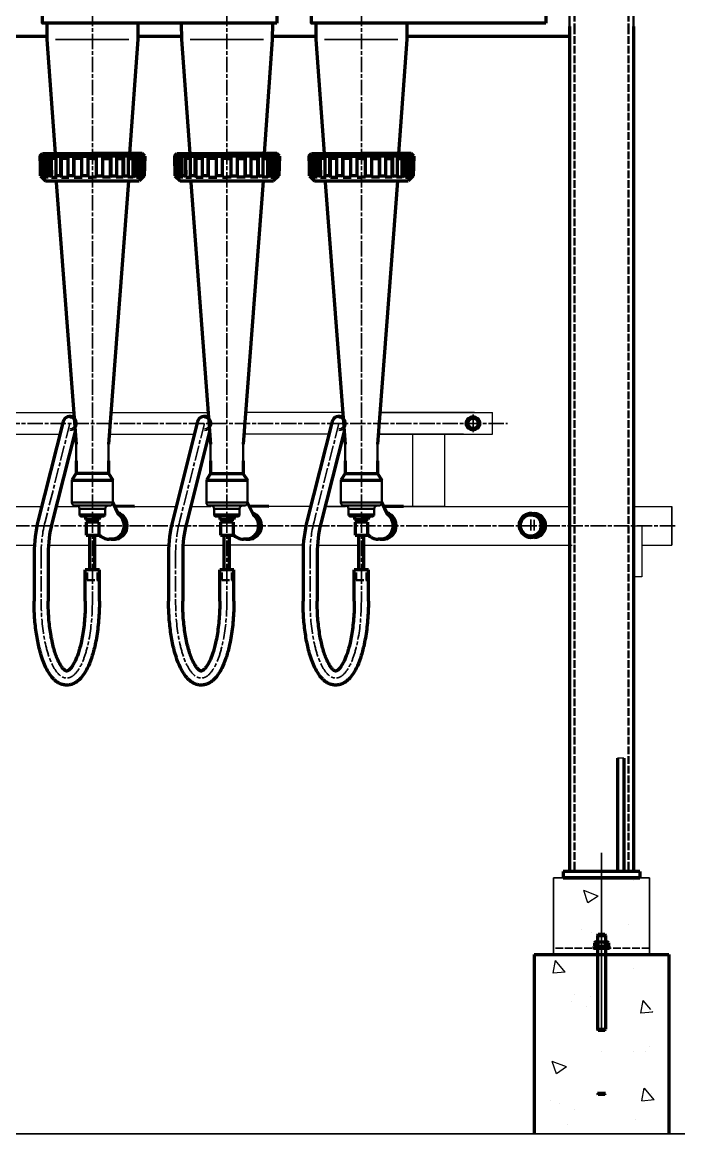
# Model space of a CAD drawing. Header units: millimetres. Extents: x -48 to 5523, y -114 to 5147.
# Drawn here: x 1822 to 2856, y 2421 to 4158 of the extents above; entities that cross this region are included whole.
import ezdxf

# ---------------------------------------------------------------- set-up
doc = ezdxf.new("R2010")
doc.units = ezdxf.units.MM
doc.linetypes.add('ACAD_ISO02W100', pattern=[15, 12, -3])
doc.linetypes.add('ACAD_ISO08W100', pattern=[36, 24, -3, 6, -3])
doc.layers.add('AHL-CON-70', color=7, linetype='Continuous')
for name, color, linetype, lineweight in [('AM_0', 7, 'Continuous', 50), ('M_EQUIP_E3', 3, 'Continuous', 35), ('M_EQUIP_E5', 2, 'ACAD_ISO02W100', 50), ('M_EQUIP_E7', 7, 'Continuous', 70), ('M_EQUIP_H_', 4, 'Continuous', 25), ('M_TANKS_E3', 3, 'ACAD_ISO08W100', 35), ('M_TANKS_E7', 7, 'Continuous', 70), ('Visible Edges', 7, 'Continuous', 50), ('Visible Tangent Edges', 7, 'Continuous', 50)]:
    doc.layers.add(name, color=color, linetype=linetype, lineweight=lineweight)

msp = doc.modelspace()

# ---------------------------------------------------------------- linework, layer by layer
at = {"layer": 'AHL-CON-70', "linetype": 'Continuous'}
for p, q in [((1750.34, 3547.75), (1902.08, 3547.75)), ((1960.34, 3547.75), (2112.08, 3547.75)), ((2322.08, 3547.75), (2170.34, 3547.75)), ((2527.84, 3547.75), (2380.34, 3547.75)), ((2380.34, 3547.75), (2556.21, 3547.75)), ((2556.21, 3514.01), (2556.21, 3547.75)), ((1747.78, 3514.01), (1878.76, 3514.01)), ((1957.78, 3514.01), (2088.76, 3514.01)), ((2300.6, 3514.01), (2167.78, 3514.01)), ((2510.6, 3514.01), (2377.78, 3514.01)), ((2377.78, 3514.01), (2556.21, 3514.01)), ((2431.21, 3514.01), (2431.21, 3401.03)), ((2481.21, 3514.01), (2481.21, 3401.03)), ((1786.95, 3401.03), (1852.04, 3401.03)), ((1874.73, 3401.03), (1907.24, 3401.03)), ((1996.95, 3401.03), (2062.04, 3401.03)), ((2084.73, 3401.03), (2116.32, 3401.03)), ((2272.04, 3401.03), (2206.95, 3401.03)), ((2327.24, 3401.03), (2294.73, 3401.03)), ((2298.34, 3401.03), (2326.32, 3401.03)), ((2482.04, 3401.03), (2416.95, 3401.03)), ((2416.95, 3401.03), (2482.04, 3401.03)), ((2482.04, 3401.03), (2676.21, 3401.03)), ((2776.21, 3401.03), (2836.21, 3401.03)), ((1725.21, 3340.73), (1840.6, 3340.73)), ((1862.64, 3340.73), (1927.21, 3340.73)), ((1935.21, 3340.73), (2050.21, 3340.73)), ((2072.21, 3340.73), (2137.21, 3340.73)), ((2260.6, 3340.73), (2145.21, 3340.73)), ((2282.21, 3340.73), (2347.21, 3340.73)), ((2355.21, 3340.73), (2470.21, 3340.73)), ((2470.21, 3340.73), (2680.21, 3340.73)), ((2789.21, 3340.73), (2836.21, 3340.73)), ((2761.21, 3007.65), (2751.21, 3007.65))]:
    msp.add_line(p, q, dxfattribs=at)
msp.add_lwpolyline([(2789.21, 3290.88), (2776.21, 3290.88), (2776.21, 3370.88), (2789.21, 3370.88)], close=True, dxfattribs=at)
at = {"layer": 'AM_0'}
for p, q in [((2676.21, 4320.88), (2676.21, 4150.88)), ((2776.21, 4320.88), (2776.21, 4150.88))]:
    msp.add_line(p, q, dxfattribs=at)
at = {"layer": 'Defpoints', "color": 0, "linetype": 'ByBlock'}
for p in [(2055.56, 3530.88), (2055.56, 3530.88), (2055.56, 3530.88), (2475.56, 3530.88)]:
    msp.add_point(p, dxfattribs=at)
at = {"layer": 'M_EQUIP_E3', "color": 3, "linetype": 'ACAD_ISO08W100', "lineweight": 35}
for p, q in [((1931.21, 4787.6), (1931.21, 3304.22)), ((2141.21, 4787.6), (2141.21, 3304.22)), ((2351.21, 4787.6), (2351.21, 3304.22)), ((2525.62, 3544.9), (2525.62, 3516.9)), ((1253.78, 3530.88), (2579.2, 3530.88)), ((2841.26, 3370.88), (1330.14, 3370.88))]:
    msp.add_line(p, q, dxfattribs=at)
at = {"layer": 'M_EQUIP_E3', "color": 3, "linetype": 'Continuous', "lineweight": 35}
for p, q in [((1873.82, 4130.88), (1988.35, 4130.88)), ((2083.82, 4130.88), (2198.35, 4130.88)), ((2293.82, 4130.88), (2408.35, 4130.88))]:
    msp.add_line(p, q, dxfattribs=at)
at = {"layer": 'M_EQUIP_E3', "linetype": 'ACAD_ISO08W100', "lineweight": 35}
for p, q in [((2525.62, 3543.47), (2525.62, 3518.32)), ((2525.62, 3543.47), (2525.62, 3518.32)), ((2615.98, 3363.32), (2615.98, 3380.84)), ((2620.89, 3363.32), (2620.89, 3380.4)), ((2726.21, 2735.08), (2726.21, 2582.58))]:
    msp.add_line(p, q, dxfattribs=at)
at = {"layer": 'M_EQUIP_E3', "lineweight": 35}
msp.add_line((2726.21, 2859.58), (2726.21, 2582.58), dxfattribs=at)
at = {"layer": 'M_EQUIP_E3', "linetype": 'Continuous', "lineweight": 35}
for p, q in [((2721.09, 2732.58), (2721.09, 2720.58)), ((2731.34, 2732.58), (2731.34, 2720.58)), ((2721.09, 2710.88), (2721.09, 2582.58)), ((2731.34, 2710.88), (2731.34, 2582.58))]:
    msp.add_line(p, q, dxfattribs=at)
at = {"layer": 'M_EQUIP_E3', "linetype": 'ACAD_ISO08W100', "lineweight": 35}
for points in [[(1896.21, 3530.88), (1857.31, 3377.01, 0.061982), (1851.21, 3327.99), (1851.21, 3252.88)], [(2106.21, 3530.88), (2067.31, 3377.01, 0.061982), (2061.21, 3327.99), (2061.21, 3252.88)], [(2316.21, 3530.88), (2277.31, 3377.01, 0.061982), (2271.21, 3327.99), (2271.21, 3252.88)]]:
    msp.add_lwpolyline(points, format="xyb", dxfattribs=at)
at = {"layer": 'M_EQUIP_E3', "color": 3, "linetype": 'Continuous', "lineweight": 35}
for centre, radius, end in [((1896.21, 3530.88), 8.6, 90), ((1896.21, 3530.88), 11.1, 40.81511), ((2106.21, 3530.88), 8.6, 90), ((2106.21, 3530.88), 11.1, 40.81511), ((2316.21, 3530.88), 8.6, 90), ((2316.21, 3530.88), 11.1, 40.81511)]:
    msp.add_arc(centre, radius, 270, end, dxfattribs=at)
at = {"layer": 'M_EQUIP_E3', "color": 3, "linetype": 'ACAD_ISO08W100', "lineweight": 35}
msp.add_arc((2525.62, 3530.9), 9.31, 0, 270, dxfattribs=at)
at = {"layer": 'M_EQUIP_E3', "linetype": 'ACAD_ISO08W100', "lineweight": 35, "extrusion": (0, 0, -1)}
for centre in [(1891.21, 3252.88), (2101.21, 3252.88), (2311.21, 3252.88)]:
    msp.add_ellipse(centre, major_axis=(0, 120), ratio=0.3333333, start_param=1.5707963, end_param=4.712389, dxfattribs=at)
at = {"layer": 'M_EQUIP_E5', "color": 2, "linetype": 'ACAD_ISO02W100', "lineweight": 50}
for p, q in [((2684.21, 4680.88), (2684.21, 4150.88)), ((2768.21, 4680.88), (2768.21, 4150.88)), ((2684.21, 4150.88), (2684.21, 2830.88)), ((2768.21, 4150.88), (2768.21, 2830.88)), ((1923.21, 3285.88), (1923.21, 3301.88)), ((1939.21, 3285.88), (1939.21, 3301.88)), ((2133.21, 3285.88), (2133.21, 3301.88)), ((2149.21, 3285.88), (2149.21, 3301.88)), ((2343.21, 3285.88), (2343.21, 3301.88)), ((2359.21, 3285.88), (2359.21, 3301.88)), ((1923.21, 3285.88), (1939.21, 3285.88)), ((2133.21, 3285.88), (2149.21, 3285.88)), ((2343.21, 3285.88), (2359.21, 3285.88))]:
    msp.add_line(p, q, dxfattribs=at)
at = {"layer": 'M_EQUIP_E5', "lineweight": 35}
msp.add_line((2801.21, 2710.88), (2651.21, 2710.88), dxfattribs=at)
at = {"layer": 'M_EQUIP_E7', "color": 7, "linetype": 'Continuous', "lineweight": 70}
for p, q in [((1860, 4156.38), (1860.21, 4130.88)), ((2002.43, 4156.38), (2002.21, 4130.88)), ((2070, 4156.38), (2070.21, 4130.88)), ((2212.43, 4156.38), (2212.21, 4130.88)), ((2280, 4156.38), (2280.21, 4130.88)), ((2422.43, 4156.38), (2422.21, 4130.88)), ((2676.21, 4150.88), (2676.21, 2830.88)), ((2776.21, 4150.88), (2776.21, 2830.88)), ((1792.25, 4135.88), (1860.17, 4135.88)), ((2002.25, 4135.88), (2070.17, 4135.88)), ((2212.25, 4135.88), (2280.17, 4135.88)), ((2212.25, 4135.88), (2280.17, 4135.88)), ((2422.25, 4135.88), (2490.17, 4135.88)), ((2490.17, 4135.88), (2676.21, 4135.88)), ((1860.21, 4130.88), (1873.14, 3952.59)), ((2002.21, 4130.88), (1989.29, 3952.59)), ((2070.21, 4130.88), (2083.14, 3952.59)), ((2212.21, 4130.88), (2199.29, 3952.59)), ((2280.21, 4130.88), (2293.14, 3952.59)), ((2422.21, 4130.88), (2409.29, 3952.59)), ((1858.71, 3948.59), (1869.89, 3948.59)), ((2003.71, 3948.59), (1992.53, 3948.59)), ((2068.71, 3948.59), (2079.89, 3948.59)), ((2213.71, 3948.59), (2202.53, 3948.59)), ((2278.71, 3948.59), (2289.89, 3948.59)), ((2423.71, 3948.59), (2412.53, 3948.59)), ((1867.33, 3926.59), (1867.33, 3919.59)), ((1995.09, 3926.59), (1995.09, 3919.59)), ((2077.33, 3926.59), (2077.33, 3919.59)), ((2205.09, 3926.59), (2205.09, 3919.59)), ((2287.33, 3926.59), (2287.33, 3919.59)), ((2415.09, 3926.59), (2415.09, 3919.59)), ((1931.21, 3909.59), (2004.21, 3909.59)), ((2141.21, 3909.59), (2214.21, 3909.59)), ((2351.21, 3909.59), (2424.21, 3909.59)), ((2751.21, 3007.65), (2751.21, 2830.88)), ((2761.21, 3007.65), (2761.21, 2830.88)), ((2666.21, 2830.88), (2666.21, 2820.88)), ((2786.21, 2830.88), (2666.21, 2830.88)), ((2786.21, 2820.88), (2666.21, 2820.88)), ((2666.21, 2820.88), (2786.21, 2820.88)), ((2786.21, 2830.88), (2786.21, 2820.88)), ((2786.21, 2830.88), (2786.21, 2820.88)), ((2621.21, 2700.88), (2831.21, 2700.88)), ((2621.21, 2700.88), (2621.21, 2420.88)), ((2831.21, 2700.88), (2831.21, 2420.88))]:
    msp.add_line(p, q, dxfattribs=at)
at = {"layer": 'M_EQUIP_E7', "linetype": 'Continuous'}
for p, q in [((1849.21, 3948.59), (1853.21, 3952.59)), ((1849.21, 3948.59), (1931.21, 3948.59)), ((1849.21, 3948.59), (1850.21, 3917.59)), ((1850.36, 3917.44), (1850.36, 3945.59)), ((1852.25, 3945.59), (1850.36, 3945.59)), ((1850.36, 3945.59), (1852.25, 3944.58)), ((1852.25, 3917.59), (1852.25, 3945.59)), ((1853.21, 3952.59), (1931.21, 3952.59)), ((1855.02, 3917.59), (1855.02, 3945.59)), ((1860.54, 3945.59), (1855.02, 3945.59)), ((1855.02, 3945.59), (1856.84, 3944.53)), ((1856.84, 3915.59), (1856.84, 3944.53)), ((1860.54, 3944.53), (1856.84, 3944.53)), ((1860.54, 3917.59), (1860.54, 3945.59)), ((1865.85, 3917.59), (1865.85, 3945.59)), ((1874.56, 3945.59), (1865.85, 3945.59)), ((1865.85, 3945.59), (1867.36, 3944.53)), ((1867.36, 3915.59), (1867.36, 3944.53)), ((1874.56, 3944.53), (1867.36, 3944.53)), ((1874.56, 3917.59), (1874.56, 3945.59)), ((1893.16, 3945.59), (1881.97, 3945.59)), ((1881.97, 3917.59), (1881.97, 3945.59)), ((1881.97, 3945.59), (1883.06, 3944.53)), ((1893.16, 3944.53), (1883.06, 3944.53)), ((1883.06, 3915.59), (1883.06, 3944.53)), ((1893.16, 3917.59), (1893.16, 3945.59)), ((1914.85, 3945.59), (1902.09, 3945.59)), ((1902.09, 3917.59), (1902.09, 3945.59)), ((1902.09, 3945.59), (1902.65, 3944.53)), ((1914.85, 3944.53), (1902.65, 3944.53)), ((1902.65, 3915.59), (1902.65, 3944.53)), ((1914.85, 3917.59), (1914.85, 3945.59)), ((1924.56, 3915.59), (1924.56, 3945.59)), ((1931.21, 3945.59), (1924.56, 3945.59)), ((1931.21, 3944.53), (1924.56, 3944.53)), ((2009.21, 3952.59), (1931.21, 3952.59)), ((2013.21, 3948.59), (1931.21, 3948.59)), ((1931.21, 3945.59), (1937.86, 3945.59)), ((1931.21, 3944.53), (1937.86, 3944.53)), ((1937.86, 3915.59), (1937.86, 3945.59)), ((1947.57, 3917.59), (1947.57, 3945.59)), ((1947.57, 3945.59), (1960.33, 3945.59)), ((1947.57, 3944.53), (1959.77, 3944.53)), ((1960.33, 3945.59), (1959.77, 3944.53)), ((1959.77, 3915.59), (1959.77, 3944.53)), ((1960.33, 3917.59), (1960.33, 3945.59)), ((1969.26, 3917.59), (1969.26, 3945.59)), ((1969.26, 3945.59), (1980.45, 3945.59)), ((1969.26, 3944.53), (1979.36, 3944.53)), ((1980.45, 3945.59), (1979.36, 3944.53)), ((1979.36, 3915.59), (1979.36, 3944.53)), ((1980.45, 3917.59), (1980.45, 3945.59)), ((1987.87, 3917.59), (1987.87, 3945.59)), ((1987.87, 3945.59), (1996.57, 3945.59)), ((1987.87, 3944.53), (1995.06, 3944.53)), ((1996.57, 3945.59), (1995.06, 3944.53)), ((1995.06, 3915.59), (1995.06, 3944.53)), ((1996.57, 3917.59), (1996.57, 3945.59)), ((2001.88, 3945.59), (2007.4, 3945.59)), ((2001.88, 3917.59), (2001.88, 3945.59)), ((2001.88, 3944.53), (2005.58, 3944.53)), ((2007.4, 3945.59), (2005.58, 3944.53)), ((2005.58, 3915.59), (2005.58, 3944.53)), ((2007.4, 3917.59), (2007.4, 3945.59)), ((2013.21, 3948.59), (2009.21, 3952.59)), ((2010.17, 3917.59), (2010.17, 3945.59)), ((2010.17, 3945.59), (2012.06, 3945.59)), ((2012.06, 3945.59), (2010.17, 3944.58)), ((2012.06, 3917.44), (2012.06, 3945.59)), ((2013.21, 3948.59), (2012.21, 3917.59)), ((2059.21, 3948.59), (2063.21, 3952.59)), ((2059.21, 3948.59), (2141.21, 3948.59)), ((2059.21, 3948.59), (2060.21, 3917.59)), ((2060.36, 3917.44), (2060.36, 3945.59)), ((2062.25, 3945.59), (2060.36, 3945.59)), ((2060.36, 3945.59), (2062.25, 3944.58)), ((2062.25, 3917.59), (2062.25, 3945.59)), ((2063.21, 3952.59), (2141.21, 3952.59)), ((2065.02, 3917.59), (2065.02, 3945.59)), ((2070.54, 3945.59), (2065.02, 3945.59)), ((2065.02, 3945.59), (2066.84, 3944.53)), ((2066.84, 3915.59), (2066.84, 3944.53)), ((2070.54, 3944.53), (2066.84, 3944.53)), ((2070.54, 3917.59), (2070.54, 3945.59)), ((2075.85, 3917.59), (2075.85, 3945.59)), ((2084.56, 3945.59), (2075.85, 3945.59)), ((2075.85, 3945.59), (2077.36, 3944.53)), ((2077.36, 3915.59), (2077.36, 3944.53)), ((2084.56, 3944.53), (2077.36, 3944.53)), ((2084.56, 3917.59), (2084.56, 3945.59)), ((2103.16, 3945.59), (2091.97, 3945.59)), ((2091.97, 3917.59), (2091.97, 3945.59)), ((2091.97, 3945.59), (2093.06, 3944.53)), ((2103.16, 3944.53), (2093.06, 3944.53)), ((2093.06, 3915.59), (2093.06, 3944.53)), ((2103.16, 3917.59), (2103.16, 3945.59)), ((2112.09, 3917.59), (2112.09, 3945.59)), ((2124.85, 3945.59), (2112.09, 3945.59)), ((2112.09, 3945.59), (2112.65, 3944.53)), ((2112.65, 3915.59), (2112.65, 3944.53)), ((2124.85, 3944.53), (2112.65, 3944.53)), ((2124.85, 3917.59), (2124.85, 3945.59)), ((2134.56, 3915.59), (2134.56, 3945.59)), ((2141.21, 3945.59), (2134.56, 3945.59)), ((2141.21, 3944.53), (2134.56, 3944.53)), ((2219.21, 3952.59), (2141.21, 3952.59)), ((2223.21, 3948.59), (2141.21, 3948.59)), ((2141.21, 3945.59), (2147.86, 3945.59)), ((2141.21, 3944.53), (2147.86, 3944.53)), ((2147.86, 3915.59), (2147.86, 3945.59)), ((2157.57, 3917.59), (2157.57, 3945.59)), ((2157.57, 3945.59), (2170.33, 3945.59)), ((2157.57, 3944.53), (2169.77, 3944.53)), ((2170.33, 3945.59), (2169.77, 3944.53)), ((2169.77, 3915.59), (2169.77, 3944.53)), ((2170.33, 3917.59), (2170.33, 3945.59)), ((2179.26, 3917.59), (2179.26, 3945.59)), ((2179.26, 3945.59), (2190.45, 3945.59)), ((2179.26, 3944.53), (2189.36, 3944.53)), ((2190.45, 3945.59), (2189.36, 3944.53)), ((2189.36, 3915.59), (2189.36, 3944.53)), ((2190.45, 3917.59), (2190.45, 3945.59)), ((2197.87, 3917.59), (2197.87, 3945.59)), ((2197.87, 3945.59), (2206.57, 3945.59)), ((2197.87, 3944.53), (2205.06, 3944.53)), ((2206.57, 3945.59), (2205.06, 3944.53)), ((2205.06, 3915.59), (2205.06, 3944.53)), ((2206.57, 3917.59), (2206.57, 3945.59)), ((2211.88, 3945.59), (2217.4, 3945.59)), ((2211.88, 3917.59), (2211.88, 3945.59)), ((2211.88, 3944.53), (2215.58, 3944.53)), ((2217.4, 3945.59), (2215.58, 3944.53)), ((2215.58, 3915.59), (2215.58, 3944.53)), ((2217.4, 3917.59), (2217.4, 3945.59)), ((2223.21, 3948.59), (2219.21, 3952.59)), ((2220.17, 3917.59), (2220.17, 3945.59)), ((2220.17, 3945.59), (2222.06, 3945.59)), ((2222.06, 3945.59), (2220.17, 3944.58)), ((2222.06, 3917.44), (2222.06, 3945.59)), ((2223.21, 3948.59), (2222.21, 3917.59)), ((2269.21, 3948.59), (2273.21, 3952.59)), ((2269.21, 3948.59), (2351.21, 3948.59)), ((2269.21, 3948.59), (2270.21, 3917.59)), ((2270.36, 3917.44), (2270.36, 3945.59)), ((2272.25, 3945.59), (2270.36, 3945.59)), ((2270.36, 3945.59), (2272.25, 3944.58)), ((2272.25, 3917.59), (2272.25, 3945.59)), ((2273.21, 3952.59), (2351.21, 3952.59)), ((2275.02, 3917.59), (2275.02, 3945.59)), ((2280.54, 3945.59), (2275.02, 3945.59)), ((2275.02, 3945.59), (2276.84, 3944.53)), ((2276.84, 3915.59), (2276.84, 3944.53)), ((2280.54, 3944.53), (2276.84, 3944.53)), ((2280.54, 3917.59), (2280.54, 3945.59)), ((2285.85, 3917.59), (2285.85, 3945.59)), ((2294.56, 3945.59), (2285.85, 3945.59)), ((2285.85, 3945.59), (2287.36, 3944.53)), ((2287.36, 3915.59), (2287.36, 3944.53)), ((2294.56, 3944.53), (2287.36, 3944.53)), ((2294.56, 3917.59), (2294.56, 3945.59)), ((2313.16, 3945.59), (2301.97, 3945.59)), ((2301.97, 3917.59), (2301.97, 3945.59)), ((2301.97, 3945.59), (2303.06, 3944.53)), ((2313.16, 3944.53), (2303.06, 3944.53)), ((2303.06, 3915.59), (2303.06, 3944.53)), ((2313.16, 3917.59), (2313.16, 3945.59)), ((2334.85, 3945.59), (2322.09, 3945.59)), ((2322.09, 3917.59), (2322.09, 3945.59)), ((2322.09, 3945.59), (2322.65, 3944.53)), ((2334.85, 3944.53), (2322.65, 3944.53)), ((2322.65, 3915.59), (2322.65, 3944.53)), ((2334.85, 3917.59), (2334.85, 3945.59)), ((2344.56, 3915.59), (2344.56, 3945.59)), ((2351.21, 3945.59), (2344.56, 3945.59)), ((2351.21, 3944.53), (2344.56, 3944.53)), ((2429.21, 3952.59), (2351.21, 3952.59)), ((2433.21, 3948.59), (2351.21, 3948.59)), ((2351.21, 3945.59), (2357.86, 3945.59)), ((2351.21, 3944.53), (2357.86, 3944.53)), ((2357.86, 3915.59), (2357.86, 3945.59)), ((2367.57, 3917.59), (2367.57, 3945.59)), ((2367.57, 3945.59), (2380.33, 3945.59)), ((2367.57, 3944.53), (2379.77, 3944.53)), ((2380.33, 3945.59), (2379.77, 3944.53)), ((2379.77, 3915.59), (2379.77, 3944.53)), ((2380.33, 3917.59), (2380.33, 3945.59)), ((2389.26, 3917.59), (2389.26, 3945.59)), ((2389.26, 3945.59), (2400.45, 3945.59)), ((2389.26, 3944.53), (2399.36, 3944.53)), ((2400.45, 3945.59), (2399.36, 3944.53)), ((2399.36, 3915.59), (2399.36, 3944.53)), ((2400.45, 3917.59), (2400.45, 3945.59)), ((2407.87, 3917.59), (2407.87, 3945.59)), ((2407.87, 3945.59), (2416.57, 3945.59)), ((2407.87, 3944.53), (2415.06, 3944.53)), ((2416.57, 3945.59), (2415.06, 3944.53)), ((2415.06, 3915.59), (2415.06, 3944.53)), ((2416.57, 3917.59), (2416.57, 3945.59)), ((2421.88, 3945.59), (2427.4, 3945.59)), ((2421.88, 3917.59), (2421.88, 3945.59)), ((2421.88, 3944.53), (2425.58, 3944.53)), ((2427.4, 3945.59), (2425.58, 3944.53)), ((2425.58, 3915.59), (2425.58, 3944.53)), ((2427.4, 3917.59), (2427.4, 3945.59)), ((2433.21, 3948.59), (2429.21, 3952.59)), ((2430.17, 3917.59), (2430.17, 3945.59)), ((2430.17, 3945.59), (2432.06, 3945.59)), ((2432.06, 3945.59), (2430.17, 3944.58)), ((2432.06, 3917.44), (2432.06, 3945.59)), ((2433.21, 3948.59), (2432.21, 3917.59)), ((1850.21, 3917.59), (1858.21, 3909.59)), ((1854.24, 3915.59), (1852.21, 3915.59)), ((1852.25, 3917.59), (1854.24, 3915.59)), ((1855.02, 3917.59), (1852.25, 3917.59)), ((1856.84, 3915.59), (1855.02, 3917.59)), ((1862.37, 3915.59), (1856.84, 3915.59)), ((1858.21, 3909.59), (1931.21, 3909.59)), ((1860.54, 3917.59), (1862.37, 3915.59)), ((1865.85, 3917.59), (1860.54, 3917.59)), ((1867.36, 3915.59), (1865.85, 3917.59)), ((1867.36, 3915.59), (1876.07, 3915.59)), ((1874.56, 3917.59), (1876.07, 3915.59)), ((1881.97, 3917.59), (1874.56, 3917.59)), ((1881.97, 3917.59), (1883.06, 3915.59)), ((1883.06, 3915.59), (1894.25, 3915.59)), ((1902.09, 3917.59), (1893.16, 3917.59)), ((1893.16, 3917.59), (1894.25, 3915.59)), ((1902.65, 3915.59), (1902.09, 3917.59)), ((1902.65, 3915.59), (1915.41, 3915.59)), ((1914.85, 3917.59), (1915.41, 3915.59)), ((1924.56, 3917.59), (1914.85, 3917.59)), ((1924.56, 3915.59), (1931.21, 3915.59)), ((1937.86, 3915.59), (1931.21, 3915.59)), ((1937.86, 3917.59), (1947.57, 3917.59)), ((1947.57, 3917.59), (1947.01, 3915.59)), ((1959.77, 3915.59), (1947.01, 3915.59)), ((1959.77, 3915.59), (1960.33, 3917.59)), ((1960.33, 3917.59), (1969.26, 3917.59)), ((1969.26, 3917.59), (1968.18, 3915.59)), ((1979.36, 3915.59), (1968.18, 3915.59)), ((1980.45, 3917.59), (1979.36, 3915.59)), ((1980.45, 3917.59), (1987.87, 3917.59)), ((1987.87, 3917.59), (1986.35, 3915.59)), ((1995.06, 3915.59), (1986.35, 3915.59)), ((1995.06, 3915.59), (1996.57, 3917.59)), ((1996.57, 3917.59), (2001.88, 3917.59)), ((2001.88, 3917.59), (2000.05, 3915.59)), ((2000.05, 3915.59), (2005.58, 3915.59)), ((2012.21, 3917.59), (2004.21, 3909.59)), ((2005.58, 3915.59), (2007.4, 3917.59)), ((2007.4, 3917.59), (2010.17, 3917.59)), ((2010.17, 3917.59), (2008.18, 3915.59)), ((2008.18, 3915.59), (2010.21, 3915.59)), ((2060.21, 3917.59), (2068.21, 3909.59)), ((2064.24, 3915.59), (2062.21, 3915.59)), ((2062.25, 3917.59), (2064.24, 3915.59)), ((2065.02, 3917.59), (2062.25, 3917.59)), ((2066.84, 3915.59), (2065.02, 3917.59)), ((2072.37, 3915.59), (2066.84, 3915.59)), ((2068.21, 3909.59), (2141.21, 3909.59)), ((2070.54, 3917.59), (2072.37, 3915.59)), ((2075.85, 3917.59), (2070.54, 3917.59)), ((2077.36, 3915.59), (2075.85, 3917.59)), ((2077.36, 3915.59), (2086.07, 3915.59)), ((2091.97, 3917.59), (2084.56, 3917.59)), ((2084.56, 3917.59), (2086.07, 3915.59)), ((2091.97, 3917.59), (2093.06, 3915.59)), ((2093.06, 3915.59), (2104.25, 3915.59)), ((2112.09, 3917.59), (2103.16, 3917.59)), ((2103.16, 3917.59), (2104.25, 3915.59)), ((2112.65, 3915.59), (2112.09, 3917.59)), ((2112.65, 3915.59), (2125.41, 3915.59)), ((2124.85, 3917.59), (2125.41, 3915.59)), ((2134.56, 3917.59), (2124.85, 3917.59)), ((2134.56, 3915.59), (2141.21, 3915.59)), ((2147.86, 3915.59), (2141.21, 3915.59)), ((2147.86, 3917.59), (2157.57, 3917.59)), ((2157.57, 3917.59), (2157.01, 3915.59)), ((2169.77, 3915.59), (2157.01, 3915.59)), ((2169.77, 3915.59), (2170.33, 3917.59)), ((2170.33, 3917.59), (2179.26, 3917.59)), ((2179.26, 3917.59), (2178.18, 3915.59)), ((2189.36, 3915.59), (2178.18, 3915.59)), ((2190.45, 3917.59), (2189.36, 3915.59)), ((2190.45, 3917.59), (2197.87, 3917.59)), ((2197.87, 3917.59), (2196.35, 3915.59)), ((2205.06, 3915.59), (2196.35, 3915.59)), ((2205.06, 3915.59), (2206.57, 3917.59)), ((2206.57, 3917.59), (2211.88, 3917.59)), ((2211.88, 3917.59), (2210.05, 3915.59)), ((2210.05, 3915.59), (2215.58, 3915.59)), ((2222.21, 3917.59), (2214.21, 3909.59)), ((2215.58, 3915.59), (2217.4, 3917.59)), ((2217.4, 3917.59), (2220.17, 3917.59)), ((2220.17, 3917.59), (2218.18, 3915.59)), ((2218.18, 3915.59), (2220.21, 3915.59)), ((2270.21, 3917.59), (2278.21, 3909.59)), ((2274.24, 3915.59), (2272.21, 3915.59)), ((2272.25, 3917.59), (2274.24, 3915.59)), ((2275.02, 3917.59), (2272.25, 3917.59)), ((2276.84, 3915.59), (2275.02, 3917.59)), ((2282.37, 3915.59), (2276.84, 3915.59)), ((2278.21, 3909.59), (2351.21, 3909.59)), ((2280.54, 3917.59), (2282.37, 3915.59)), ((2285.85, 3917.59), (2280.54, 3917.59)), ((2287.36, 3915.59), (2285.85, 3917.59)), ((2287.36, 3915.59), (2296.07, 3915.59)), ((2294.56, 3917.59), (2296.07, 3915.59)), ((2301.97, 3917.59), (2294.56, 3917.59)), ((2301.97, 3917.59), (2303.06, 3915.59)), ((2303.06, 3915.59), (2314.25, 3915.59)), ((2322.09, 3917.59), (2313.16, 3917.59)), ((2313.16, 3917.59), (2314.25, 3915.59)), ((2322.65, 3915.59), (2322.09, 3917.59)), ((2322.65, 3915.59), (2335.41, 3915.59)), ((2334.85, 3917.59), (2335.41, 3915.59)), ((2344.56, 3917.59), (2334.85, 3917.59)), ((2344.56, 3915.59), (2351.21, 3915.59)), ((2357.86, 3915.59), (2351.21, 3915.59)), ((2357.86, 3917.59), (2367.57, 3917.59)), ((2367.57, 3917.59), (2367.01, 3915.59)), ((2379.77, 3915.59), (2367.01, 3915.59)), ((2379.77, 3915.59), (2380.33, 3917.59)), ((2380.33, 3917.59), (2389.26, 3917.59)), ((2389.26, 3917.59), (2388.18, 3915.59)), ((2399.36, 3915.59), (2388.18, 3915.59)), ((2400.45, 3917.59), (2399.36, 3915.59)), ((2400.45, 3917.59), (2407.87, 3917.59)), ((2407.87, 3917.59), (2406.35, 3915.59)), ((2415.06, 3915.59), (2406.35, 3915.59)), ((2415.06, 3915.59), (2416.57, 3917.59)), ((2416.57, 3917.59), (2421.88, 3917.59)), ((2421.88, 3917.59), (2420.05, 3915.59)), ((2420.05, 3915.59), (2425.58, 3915.59)), ((2432.21, 3917.59), (2424.21, 3909.59)), ((2425.58, 3915.59), (2427.4, 3917.59)), ((2427.4, 3917.59), (2430.17, 3917.59)), ((2430.17, 3917.59), (2428.18, 3915.59)), ((2428.18, 3915.59), (2430.21, 3915.59))]:
    msp.add_line(p, q, dxfattribs=at)
at = {"layer": 'M_EQUIP_E7'}
for p, q in [((1905.81, 3472.32), (1905.8, 3453.15)), ((1956.61, 3472.32), (1956.6, 3453.11)), ((2115.81, 3472.32), (2115.73, 3452.45)), ((2166.61, 3472.32), (2166.53, 3452.24)), ((2325.81, 3472.32), (2325.81, 3452.45)), ((2376.61, 3472.32), (2376.61, 3452.45)), ((1905.8, 3453.15), (1899.21, 3442.32)), ((1899.21, 3442.32), (1963.21, 3442.32)), ((1905.8, 3453.15), (1956.6, 3453.11)), ((1956.6, 3453.11), (1963.21, 3441.88)), ((2115.73, 3452.45), (2109.21, 3442.32)), ((2109.21, 3442.32), (2173.21, 3442.32)), ((2115.73, 3452.45), (2166.53, 3452.45)), ((2166.53, 3452.24), (2173.21, 3442.32)), ((2325.81, 3452.45), (2319.21, 3442.32)), ((2319.21, 3442.32), (2383.21, 3442.32)), ((2325.81, 3452.45), (2376.61, 3452.45)), ((2376.61, 3452.45), (2383.21, 3442.32)), ((1996.95, 3401.03), (1966.13, 3401.66)), ((2206.95, 3401.03), (2176.29, 3401.31)), ((2416.95, 3401.03), (2386.47, 3400.91))]:
    msp.add_line(p, q, dxfattribs=at)
at = {"layer": 'M_EQUIP_E7', "linetype": 'Continuous', "lineweight": 70}
for p, q in [((1972.6, 3387.83), (1963.17, 3407.98)), ((2182.6, 3387.83), (2173.17, 3407.98)), ((2392.6, 3387.83), (2383.17, 3407.98)), ((1920.39, 3385.32), (1920.39, 3380.74)), ((1920.39, 3380.74), (1931.21, 3380.74)), ((1941.08, 3376.44), (1921.34, 3376.44)), ((1921.34, 3376.44), (1921.34, 3356.44)), ((1924.34, 3377.15), (1924.34, 3376.44)), ((1924.34, 3377.15), (1938.08, 3377.15)), ((1925.11, 3380.74), (1925.11, 3377.15)), ((1942.03, 3380.74), (1931.21, 3380.74)), ((1937.32, 3380.74), (1937.32, 3377.15)), ((1938.08, 3377.15), (1938.08, 3376.44)), ((1941.08, 3376.44), (1941.08, 3356.44)), ((1942.03, 3385.32), (1942.03, 3380.74)), ((2130.39, 3385.32), (2130.39, 3380.74)), ((2130.39, 3380.74), (2141.21, 3380.74)), ((2151.08, 3376.44), (2131.34, 3376.44)), ((2131.34, 3376.44), (2131.34, 3356.44)), ((2134.34, 3377.15), (2134.34, 3376.44)), ((2134.34, 3377.15), (2148.08, 3377.15)), ((2135.11, 3380.74), (2135.11, 3377.15)), ((2152.03, 3380.74), (2141.21, 3380.74)), ((2147.32, 3380.74), (2147.32, 3377.15)), ((2148.08, 3377.15), (2148.08, 3376.44)), ((2151.08, 3376.44), (2151.08, 3356.44)), ((2152.03, 3385.32), (2152.03, 3380.74)), ((2340.39, 3385.32), (2340.39, 3380.74)), ((2340.39, 3380.74), (2351.21, 3380.74)), ((2361.08, 3376.44), (2341.34, 3376.44)), ((2341.34, 3376.44), (2341.34, 3356.44)), ((2344.34, 3377.15), (2344.34, 3376.44)), ((2344.34, 3377.15), (2358.08, 3377.15)), ((2345.11, 3380.74), (2345.11, 3377.15)), ((2362.03, 3380.74), (2351.21, 3380.74)), ((2357.32, 3380.74), (2357.32, 3377.15)), ((2358.08, 3377.15), (2358.08, 3376.44)), ((2361.08, 3376.44), (2361.08, 3356.44)), ((2362.03, 3385.32), (2362.03, 3380.74)), ((1921.34, 3356.44), (1941.08, 3356.44)), ((1927.21, 3301.88), (1927.21, 3356.44)), ((1935.21, 3301.88), (1935.21, 3356.44)), ((2131.34, 3356.44), (2151.08, 3356.44)), ((2137.21, 3301.88), (2137.21, 3356.44)), ((2145.21, 3301.88), (2145.21, 3356.44)), ((2341.34, 3356.44), (2361.08, 3356.44)), ((2347.21, 3301.88), (2347.21, 3356.44)), ((2355.21, 3301.88), (2355.21, 3356.44)), ((1965.13, 3349.88), (1957.34, 3349.88)), ((2175.13, 3349.88), (2167.34, 3349.88)), ((2385.13, 3349.88), (2377.34, 3349.88)), ((1920.21, 3252.88), (1920.21, 3301.88)), ((1942.21, 3301.88), (1920.21, 3301.88)), ((1942.21, 3252.88), (1942.21, 3301.88)), ((2130.21, 3252.88), (2130.21, 3301.88)), ((2152.21, 3301.88), (2130.21, 3301.88)), ((2152.21, 3252.88), (2152.21, 3301.88)), ((2340.21, 3252.88), (2340.21, 3301.88)), ((2362.21, 3301.88), (2340.21, 3301.88)), ((2362.21, 3252.88), (2362.21, 3301.88)), ((2721.09, 2732.58), (2720.21, 2730.83)), ((2720.21, 2730.83), (2720.21, 2720.58)), ((2720.21, 2730.83), (2732.21, 2730.83)), ((2721.09, 2732.58), (2731.34, 2732.58)), ((2731.34, 2732.58), (2732.21, 2730.83)), ((2732.21, 2730.83), (2732.21, 2720.58)), ((2715.19, 2719.38), (2715.19, 2714.58)), ((2717.95, 2720.58), (2734.48, 2720.58)), ((2717.95, 2713.38), (2734.48, 2713.38)), ((2720.21, 2710.88), (2720.21, 2584.33)), ((2720.7, 2719.38), (2720.7, 2714.58)), ((2731.72, 2719.38), (2731.72, 2714.58)), ((2732.21, 2710.88), (2732.21, 2584.33)), ((2737.23, 2719.38), (2737.23, 2714.58)), ((2720.21, 2584.33), (2732.21, 2584.33)), ((2721.09, 2582.58), (2720.21, 2584.33)), ((2721.09, 2582.58), (2731.34, 2582.58)), ((2721.09, 2582.58), (2731.34, 2582.58)), ((2731.34, 2582.58), (2732.21, 2584.33)), ((2720.21, 2484.33), (2732.21, 2484.33)), ((2721.09, 2482.58), (2720.21, 2484.33)), ((2731.34, 2482.58), (2732.21, 2484.33)), ((2721.09, 2482.58), (2731.34, 2482.58))]:
    msp.add_line(p, q, dxfattribs=at)
at = {"layer": 'M_EQUIP_E7', "lineweight": 35}
for p, q in [((2651.21, 2820.88), (2801.21, 2820.88)), ((2651.21, 2710.88), (2651.21, 2820.88)), ((2801.21, 2820.88), (2801.21, 2710.88)), ((2651.21, 2710.88), (2651.21, 2700.88)), ((2801.21, 2700.88), (2801.21, 2710.88)), ((1184.59, 2420.88), (2856.21, 2420.88))]:
    msp.add_line(p, q, dxfattribs=at)
at = {"layer": 'M_EQUIP_E7', "color": 7, "linetype": 'Continuous', "lineweight": 70}
for points in [[(2219.15, 4156.38), (1853.27, 4156.38), (1853.27, 4196.38), (2219.15, 4196.38)], [(2639.15, 4156.38), (2273.27, 4156.38), (2273.27, 4196.38), (2639.15, 4196.38)]]:
    msp.add_lwpolyline(points, close=True, dxfattribs=at)
at = {"layer": 'M_EQUIP_E7', "linetype": 'Continuous', "lineweight": 70}
for points in [[(1885.55, 3533.58), (1846.65, 3379.7, 0.061982), (1840.21, 3327.99), (1840.21, 3252.88)], [(2095.55, 3533.58), (2056.65, 3379.7, 0.061982), (2050.21, 3327.99), (2050.21, 3252.88)], [(2305.55, 3533.58), (2266.65, 3379.7, 0.061982), (2260.21, 3327.99), (2260.21, 3252.88)], [(1904.33, 3518.12), (1867.98, 3374.31, 0.061982), (1862.21, 3327.99), (1862.21, 3252.88)], [(2114.33, 3518.12), (2077.98, 3374.31, 0.061982), (2072.21, 3327.99), (2072.21, 3252.88)], [(2324.33, 3518.12), (2287.98, 3374.31, 0.061982), (2282.21, 3327.99), (2282.21, 3252.88)]]:
    msp.add_lwpolyline(points, format="xyb", dxfattribs=at)
at = {"layer": 'M_EQUIP_E7', "lineweight": 35}
msp.add_lwpolyline([(2836.21, 3340.73), (2836.21, 3401.03)], dxfattribs=at)
at = {"layer": 'M_EQUIP_E7', "linetype": 'Continuous', "lineweight": 70}
msp.add_lwpolyline([(2714.21, 2713.38), (2714.21, 2710.88), (2738.21, 2710.88), (2738.21, 2713.38)], close=True, dxfattribs=at)
for radius in [10.48, 8.05]:
    msp.add_circle((2525.62, 3530.9), radius, dxfattribs=at)
at = {"layer": 'M_EQUIP_E7', "color": 7, "linetype": 'Continuous', "lineweight": 70}
for centre, start, end in [((1871.88, 3907.88), 3.3, 34.84263), ((1990.54, 3907.88), 145.15737, 176.7), ((2081.88, 3907.88), 3.3, 34.84263), ((2200.54, 3907.88), 145.15737, 176.7), ((2291.88, 3907.88), 3.3, 34.84263), ((2410.54, 3907.88), 145.15737, 176.7)]:
    msp.add_arc(centre, 3, start, end, dxfattribs=at)
at = {"layer": 'M_EQUIP_E7', "linetype": 'Continuous', "lineweight": 70}
for centre, radius, start, end in [((1896.21, 3530.88), 11, 53.93228, 165.81293), ((2106.21, 3530.88), 11, 53.93228, 165.81293), ((2316.21, 3530.88), 11, 53.93228, 165.81293), ((1957.34, 3370.88), 21, 219.25143, 270), ((2167.34, 3370.88), 21, 219.25143, 270), ((2377.34, 3370.88), 21, 219.25143, 270), ((2717.95, 2716.81), 3.76, 42.92684, 137.07316), ((2717.95, 2717.14), 3.76, 222.92684, 317.07316), ((2726.21, 2707.33), 13.25, 65.42729, 114.57271), ((2726.21, 2726.63), 13.25, 245.42729, 294.57271), ((2734.48, 2716.81), 3.76, 42.92684, 137.07316), ((2734.48, 2717.14), 3.76, 222.92684, 317.07316)]:
    msp.add_arc(centre, radius, start, end, dxfattribs=at)
for centre, major_axis, ratio, start_param, end_param in [((1960.63, 3370.88), (0, 21), 0.9659258, 3.1415927, 5.6519377), ((1963.21, 3370.88), (0, 21), 0.9659258, 3.1415927, 5.8582048), ((1965.13, 3370.88), (0, 21), 0.9659258, 3.1415927, 5.9821017), ((2170.63, 3370.88), (0, 21), 0.9659258, 3.1415927, 5.6519377), ((2173.21, 3370.88), (0, 21), 0.9659258, 3.1415927, 5.8582048), ((2175.13, 3370.88), (0, 21), 0.9659258, 3.1415927, 5.9821017), ((2380.63, 3370.88), (0, 21), 0.9659258, 3.1415927, 5.6519377), ((2383.21, 3370.88), (0, 21), 0.9659258, 3.1415927, 5.8582048), ((2385.13, 3370.88), (0, 21), 0.9659258, 3.1415927, 5.9821017), ((2615.98, 3371.31), (0, 18.7), 0.9659258, 2.5700974, 6.9474932), ((2615.98, 3371.31), (0, 16.85), 0.9659258, 2.5326713, 6.8921067), ((2620.89, 3371.31), (0, 18.7), 0.9659258, 3.1415927, 6.2831853), ((1941.76, 3404.17), (-21.5, 0), 0.8886358, 7.8663402, 8.0168299), ((2151.76, 3404.17), (-21.5, 0), 0.8886358, 7.8663402, 8.0168299), ((2361.76, 3404.17), (-21.5, 0), 0.8886358, 7.8663402, 8.0168299)]:
    msp.add_ellipse(centre, major_axis=major_axis, ratio=ratio, start_param=start_param, end_param=end_param, dxfattribs=at)
at = {"layer": 'M_EQUIP_E7', "linetype": 'Continuous', "lineweight": 70, "extrusion": (0, 0, -1)}
for major_axis, start_param, end_param in [((0, 18.7), 2.5700974, 6.9474932), ((0, 16.85), 2.5326713, 6.8921067)]:
    msp.add_ellipse((2615.98, 3371.31), major_axis=major_axis, ratio=0.9659258, start_param=start_param, end_param=end_param, dxfattribs=at)
at = {"layer": 'M_EQUIP_E7', "linetype": 'Continuous', "lineweight": 70}
for points, knots in [([(1942.21, 3252.88), (1942.21, 3247.91), (1942.11, 3242.94), (1941.51, 3228.14), (1940.72, 3218.4), (1938.36, 3199.71), (1936.8, 3190.75), (1933.38, 3175.84), (1931.66, 3169.65), (1927.79, 3158.2), (1925.64, 3152.93), (1921.59, 3144.8), (1919.79, 3141.69), (1915.91, 3136), (1913.82, 3133.42), (1909.98, 3129.6), (1908.32, 3128.2), (1904.78, 3125.73), (1902.88, 3124.66), (1899.25, 3123.16), (1897.56, 3122.65), (1894.08, 3121.98), (1892.29, 3121.83), (1888.72, 3121.94), (1886.95, 3122.19), (1883.52, 3123.04), (1881.87, 3123.65), (1878.72, 3125.13), (1877.22, 3126.02), (1874.38, 3128), (1873.04, 3129.11), (1870.49, 3131.5), (1869.28, 3132.79), (1866.1, 3136.55), (1864.25, 3139.19), (1860.76, 3144.95), (1859.14, 3148.06), (1856.08, 3154.75), (1854.66, 3158.33), (1851.99, 3165.89), (1850.76, 3169.89), (1847.73, 3181.01), (1846.11, 3188.47), (1843.43, 3204.16), (1842.37, 3212.39), (1840.86, 3229.28), (1840.41, 3237.95), (1840.23, 3248.73), (1840.21, 3250.8), (1840.21, 3252.88)], [4.712389, 4.712389, 4.712389, 4.712389, 4.8328965, 4.8328965, 5.0739116, 5.0739116, 5.3149267, 5.3149267, 5.504615, 5.504615, 5.6943033, 5.6943033, 5.8289263, 5.8289263, 5.9635492, 5.9635492, 6.0549375, 6.0549375, 6.1463258, 6.1463258, 6.2195829, 6.2195829, 6.2928401, 6.2928401, 6.3660972, 6.3660972, 6.4393544, 6.4393544, 6.5126115, 6.5126115, 6.5858687, 6.5858687, 6.6591258, 6.6591258, 6.7865992, 6.7865992, 6.9140727, 6.9140727, 7.0415461, 7.0415461, 7.1690195, 7.1690195, 7.3805825, 7.3805825, 7.5921455, 7.5921455, 7.8037085, 7.8037085, 7.8539816, 7.8539816, 7.8539816, 7.8539816]), ([(1920.21, 3252.88), (1920.21, 3248.32), (1920.12, 3243.77), (1919.58, 3230.01), (1918.85, 3220.92), (1916.69, 3203.59), (1915.26, 3195.35), (1912.16, 3181.66), (1910.57, 3175.97), (1907.42, 3166.66), (1905.89, 3162.84), (1903.02, 3156.77), (1901.69, 3154.35), (1899.08, 3150.28), (1897.8, 3148.63), (1895.83, 3146.52), (1895.08, 3145.84), (1893.76, 3144.83), (1893.19, 3144.5), (1892.38, 3144.11), (1892.09, 3144.02), (1891.62, 3143.9), (1891.44, 3143.88), (1891.09, 3143.87), (1890.92, 3143.88), (1890.49, 3143.97), (1890.23, 3144.04), (1889.57, 3144.33), (1889.17, 3144.53), (1888.24, 3145.15), (1887.71, 3145.55), (1886.54, 3146.59), (1885.92, 3147.22), (1884.2, 3149.18), (1883.07, 3150.69), (1880.78, 3154.3), (1879.61, 3156.39), (1877.31, 3161.12), (1876.18, 3163.76), (1873.03, 3172.08), (1871.11, 3178.39), (1867.77, 3192.3), (1866.35, 3199.9), (1864.1, 3215.95), (1863.28, 3224.39), (1862.4, 3239.57), (1862.21, 3246.22), (1862.21, 3252.88)], [4.712389, 4.712389, 4.712389, 4.712389, 4.8298511, 4.8298511, 5.0698191, 5.0698191, 5.309787, 5.309787, 5.505642, 5.505642, 5.6686877, 5.6686877, 5.8042862, 5.8042862, 5.9398847, 5.9398847, 6.0332186, 6.0332186, 6.1265525, 6.1265525, 6.2008837, 6.2008837, 6.275215, 6.275215, 6.3495462, 6.3495462, 6.4238775, 6.4238775, 6.4982087, 6.4982087, 6.57254, 6.57254, 6.6468713, 6.6468713, 6.7659133, 6.7659133, 6.8849554, 6.8849554, 7.0039974, 7.0039974, 7.2301263, 7.2301263, 7.4562552, 7.4562552, 7.6823841, 7.6823841, 7.8539816, 7.8539816, 7.8539816, 7.8539816]), ([(2152.21, 3252.88), (2152.21, 3247.91), (2152.11, 3242.94), (2151.51, 3228.14), (2150.72, 3218.4), (2148.36, 3199.71), (2146.8, 3190.75), (2143.38, 3175.84), (2141.66, 3169.65), (2137.79, 3158.2), (2135.64, 3152.93), (2131.59, 3144.8), (2129.79, 3141.69), (2125.91, 3136), (2123.82, 3133.42), (2119.98, 3129.6), (2118.32, 3128.2), (2114.78, 3125.73), (2112.88, 3124.66), (2109.25, 3123.16), (2107.56, 3122.65), (2104.08, 3121.98), (2102.29, 3121.83), (2098.72, 3121.94), (2096.95, 3122.19), (2093.52, 3123.04), (2091.87, 3123.65), (2088.72, 3125.13), (2087.22, 3126.02), (2084.38, 3128), (2083.04, 3129.11), (2080.49, 3131.5), (2079.28, 3132.79), (2076.1, 3136.55), (2074.25, 3139.19), (2070.76, 3144.95), (2069.14, 3148.06), (2066.08, 3154.75), (2064.66, 3158.33), (2061.99, 3165.89), (2060.76, 3169.89), (2057.73, 3181.01), (2056.11, 3188.47), (2053.43, 3204.16), (2052.37, 3212.39), (2050.86, 3229.28), (2050.41, 3237.95), (2050.23, 3248.73), (2050.21, 3250.8), (2050.21, 3252.88)], [4.712389, 4.712389, 4.712389, 4.712389, 4.8328965, 4.8328965, 5.0739116, 5.0739116, 5.3149267, 5.3149267, 5.504615, 5.504615, 5.6943033, 5.6943033, 5.8289263, 5.8289263, 5.9635492, 5.9635492, 6.0549375, 6.0549375, 6.1463258, 6.1463258, 6.2195829, 6.2195829, 6.2928401, 6.2928401, 6.3660972, 6.3660972, 6.4393544, 6.4393544, 6.5126115, 6.5126115, 6.5858687, 6.5858687, 6.6591258, 6.6591258, 6.7865992, 6.7865992, 6.9140727, 6.9140727, 7.0415461, 7.0415461, 7.1690195, 7.1690195, 7.3805825, 7.3805825, 7.5921455, 7.5921455, 7.8037085, 7.8037085, 7.8539816, 7.8539816, 7.8539816, 7.8539816]), ([(2130.21, 3252.88), (2130.21, 3248.32), (2130.12, 3243.77), (2129.58, 3230.01), (2128.85, 3220.92), (2126.69, 3203.59), (2125.26, 3195.35), (2122.16, 3181.66), (2120.57, 3175.97), (2117.42, 3166.66), (2115.89, 3162.84), (2113.02, 3156.77), (2111.69, 3154.35), (2109.08, 3150.28), (2107.8, 3148.63), (2105.83, 3146.52), (2105.08, 3145.84), (2103.76, 3144.83), (2103.19, 3144.5), (2102.38, 3144.11), (2102.09, 3144.02), (2101.62, 3143.9), (2101.44, 3143.88), (2101.09, 3143.87), (2100.92, 3143.88), (2100.49, 3143.97), (2100.23, 3144.04), (2099.57, 3144.33), (2099.17, 3144.53), (2098.24, 3145.15), (2097.71, 3145.55), (2096.54, 3146.59), (2095.92, 3147.22), (2094.2, 3149.18), (2093.07, 3150.69), (2090.78, 3154.3), (2089.61, 3156.39), (2087.31, 3161.12), (2086.18, 3163.76), (2083.03, 3172.08), (2081.11, 3178.39), (2077.77, 3192.3), (2076.35, 3199.9), (2074.1, 3215.95), (2073.28, 3224.39), (2072.4, 3239.57), (2072.21, 3246.22), (2072.21, 3252.88)], [4.712389, 4.712389, 4.712389, 4.712389, 4.8298511, 4.8298511, 5.0698191, 5.0698191, 5.309787, 5.309787, 5.505642, 5.505642, 5.6686877, 5.6686877, 5.8042862, 5.8042862, 5.9398847, 5.9398847, 6.0332186, 6.0332186, 6.1265525, 6.1265525, 6.2008837, 6.2008837, 6.275215, 6.275215, 6.3495462, 6.3495462, 6.4238775, 6.4238775, 6.4982087, 6.4982087, 6.57254, 6.57254, 6.6468713, 6.6468713, 6.7659133, 6.7659133, 6.8849554, 6.8849554, 7.0039974, 7.0039974, 7.2301263, 7.2301263, 7.4562552, 7.4562552, 7.6823841, 7.6823841, 7.8539816, 7.8539816, 7.8539816, 7.8539816]), ([(2362.21, 3252.88), (2362.21, 3247.91), (2362.11, 3242.94), (2361.51, 3228.14), (2360.72, 3218.4), (2358.36, 3199.71), (2356.8, 3190.75), (2353.38, 3175.84), (2351.66, 3169.65), (2347.79, 3158.2), (2345.64, 3152.93), (2341.59, 3144.8), (2339.79, 3141.69), (2335.91, 3136), (2333.82, 3133.42), (2329.98, 3129.6), (2328.32, 3128.2), (2324.78, 3125.73), (2322.88, 3124.66), (2319.25, 3123.16), (2317.56, 3122.65), (2314.08, 3121.98), (2312.29, 3121.83), (2308.72, 3121.94), (2306.95, 3122.19), (2303.52, 3123.04), (2301.87, 3123.65), (2298.72, 3125.13), (2297.22, 3126.02), (2294.38, 3128), (2293.04, 3129.11), (2290.49, 3131.5), (2289.28, 3132.79), (2286.1, 3136.55), (2284.25, 3139.19), (2280.76, 3144.95), (2279.14, 3148.06), (2276.08, 3154.75), (2274.66, 3158.33), (2271.99, 3165.89), (2270.76, 3169.89), (2267.73, 3181.01), (2266.11, 3188.47), (2263.43, 3204.16), (2262.37, 3212.39), (2260.86, 3229.28), (2260.41, 3237.95), (2260.23, 3248.73), (2260.21, 3250.8), (2260.21, 3252.88)], [4.712389, 4.712389, 4.712389, 4.712389, 4.8328965, 4.8328965, 5.0739116, 5.0739116, 5.3149267, 5.3149267, 5.504615, 5.504615, 5.6943033, 5.6943033, 5.8289263, 5.8289263, 5.9635492, 5.9635492, 6.0549375, 6.0549375, 6.1463258, 6.1463258, 6.2195829, 6.2195829, 6.2928401, 6.2928401, 6.3660972, 6.3660972, 6.4393544, 6.4393544, 6.5126115, 6.5126115, 6.5858687, 6.5858687, 6.6591258, 6.6591258, 6.7865992, 6.7865992, 6.9140727, 6.9140727, 7.0415461, 7.0415461, 7.1690195, 7.1690195, 7.3805825, 7.3805825, 7.5921455, 7.5921455, 7.8037085, 7.8037085, 7.8539816, 7.8539816, 7.8539816, 7.8539816]), ([(2340.21, 3252.88), (2340.21, 3248.32), (2340.12, 3243.77), (2339.58, 3230.01), (2338.85, 3220.92), (2336.69, 3203.59), (2335.26, 3195.35), (2332.16, 3181.66), (2330.57, 3175.97), (2327.42, 3166.66), (2325.89, 3162.84), (2323.02, 3156.77), (2321.69, 3154.35), (2319.08, 3150.28), (2317.8, 3148.63), (2315.83, 3146.52), (2315.08, 3145.84), (2313.76, 3144.83), (2313.19, 3144.5), (2312.38, 3144.11), (2312.09, 3144.02), (2311.62, 3143.9), (2311.44, 3143.88), (2311.09, 3143.87), (2310.92, 3143.88), (2310.49, 3143.97), (2310.23, 3144.04), (2309.57, 3144.33), (2309.17, 3144.53), (2308.24, 3145.15), (2307.71, 3145.55), (2306.54, 3146.59), (2305.92, 3147.22), (2304.2, 3149.18), (2303.07, 3150.69), (2300.78, 3154.3), (2299.61, 3156.39), (2297.31, 3161.12), (2296.18, 3163.76), (2293.03, 3172.08), (2291.11, 3178.39), (2287.77, 3192.3), (2286.35, 3199.9), (2284.1, 3215.95), (2283.28, 3224.39), (2282.4, 3239.57), (2282.21, 3246.22), (2282.21, 3252.88)], [4.712389, 4.712389, 4.712389, 4.712389, 4.8298511, 4.8298511, 5.0698191, 5.0698191, 5.309787, 5.309787, 5.505642, 5.505642, 5.6686877, 5.6686877, 5.8042862, 5.8042862, 5.9398847, 5.9398847, 6.0332186, 6.0332186, 6.1265525, 6.1265525, 6.2008837, 6.2008837, 6.275215, 6.275215, 6.3495462, 6.3495462, 6.4238775, 6.4238775, 6.4982087, 6.4982087, 6.57254, 6.57254, 6.6468713, 6.6468713, 6.7659133, 6.7659133, 6.8849554, 6.8849554, 7.0039974, 7.0039974, 7.2301263, 7.2301263, 7.4562552, 7.4562552, 7.6823841, 7.6823841, 7.8539816, 7.8539816, 7.8539816, 7.8539816])]:
    msp.add_open_spline(points, degree=3, knots=knots, dxfattribs=at)
at = {"layer": 'M_EQUIP_H_', "linetype": 'Continuous', "lineweight": 25}
for p, q in [((2775.45, 2815.96), (2775.45, 2815.96)), ((2704.96, 2781.59), (2698.52, 2800.78)), ((2720.79, 2792.27), (2698.56, 2800.81)), ((2720.76, 2792.25), (2704.96, 2781.6)), ((2768.36, 2747.24), (2768.36, 2747.24)), ((2695.22, 2739.75), (2695.22, 2739.75)), ((2710.09, 2735.09), (2710.09, 2735.09)), ((2733.16, 2725.02), (2733.16, 2725.02)), ((2740.3, 2698.8), (2740.3, 2698.8)), ((2650.5, 2671.67), (2654.17, 2691.57)), ((2669.59, 2673.28), (2654.28, 2691.52)), ((2776.04, 2678.42), (2776.04, 2678.42)), ((2669.54, 2673.27), (2650.56, 2671.61)), ((2679.18, 2627), (2679.18, 2627)), ((2684.46, 2638.34), (2684.46, 2638.34)), ((2709.09, 2635.77), (2709.09, 2635.77)), ((2709.09, 2635.77), (2709.09, 2635.77)), ((2787.49, 2609.35), (2791.16, 2629.25)), ((2803.25, 2614.92), (2791.27, 2629.19)), ((2702.62, 2619.01), (2702.62, 2619.01)), ((2806.53, 2610.94), (2787.56, 2609.28)), ((2806.58, 2610.95), (2805.64, 2612.07)), ((2800.91, 2556.94), (2800.91, 2556.94)), ((2726.21, 2549.05), (2726.21, 2549.05)), ((2775.82, 2549.28), (2775.82, 2549.28)), ((2795.19, 2550.04), (2795.19, 2550.04)), ((2655.71, 2514.68), (2649.27, 2533.86)), ((2671.55, 2525.36), (2649.31, 2533.89)), ((2671.51, 2525.34), (2655.72, 2514.68)), ((2789.34, 2472.08), (2793.01, 2491.99)), ((2808.43, 2473.69), (2793.12, 2491.93)), ((2803.63, 2484.43), (2803.63, 2484.43)), ((2645.97, 2472.83), (2645.97, 2472.83)), ((2660.85, 2468.17), (2660.85, 2468.17)), ((2719.12, 2480.33), (2719.12, 2480.33)), ((2808.38, 2473.68), (2789.41, 2472.02)), ((2683.91, 2458.11), (2683.91, 2458.11)), ((2672.55, 2435.35), (2672.55, 2435.35)), ((2779.68, 2443.59), (2779.68, 2443.59))]:
    msp.add_line(p, q, dxfattribs=at)
at = {"layer": 'M_TANKS_E3', "color": 3, "linetype": 'ACAD_ISO08W100', "lineweight": 35}
for p, q in [((1931.21, 3303.94), (1931.21, 3252.88)), ((2141.21, 3303.94), (2141.21, 3252.88)), ((2351.21, 3303.94), (2351.21, 3252.88))]:
    msp.add_line(p, q, dxfattribs=at)
at = {"layer": 'M_TANKS_E7', "linetype": 'Continuous'}
for p, q in [((1987.74, 3909.12), (1956.61, 3498.61)), ((2197.74, 3909.12), (2166.61, 3498.61)), ((2407.74, 3909.12), (2376.61, 3498.61)), ((1874.8, 3907.2), (1905.81, 3498.61)), ((2084.8, 3907.2), (2115.81, 3498.61)), ((2294.8, 3907.2), (2325.81, 3498.61))]:
    msp.add_line(p, q, dxfattribs=at)
at = {"layer": 'Visible Edges'}
for p, q in [((1905.81, 3472.32), (1905.81, 3498.61)), ((1905.81, 3472.32), (1905.81, 3498.61)), ((1956.61, 3472.32), (1956.61, 3498.61)), ((1956.61, 3472.32), (1956.61, 3498.61)), ((2115.81, 3472.32), (2115.81, 3498.61)), ((2115.81, 3472.32), (2115.81, 3498.61)), ((2166.61, 3472.32), (2166.61, 3498.61)), ((2166.61, 3472.32), (2166.61, 3498.61)), ((2325.81, 3472.32), (2325.81, 3498.61)), ((2325.81, 3472.32), (2325.81, 3498.61)), ((2376.61, 3472.32), (2376.61, 3498.61)), ((2376.61, 3472.32), (2376.61, 3498.61)), ((1887.32, 3450.82), (1887.32, 3450.82)), ((1899.21, 3407.32), (1899.21, 3442.32)), ((1963.21, 3407.32), (1963.21, 3442.32)), ((2097.32, 3450.82), (2097.32, 3450.82)), ((2109.21, 3407.32), (2109.21, 3442.32)), ((2173.21, 3407.32), (2173.21, 3442.32)), ((2307.32, 3450.82), (2307.32, 3450.82)), ((2319.21, 3407.32), (2319.21, 3442.32)), ((2383.21, 3407.32), (2383.21, 3442.32)), ((1958.21, 3402.32), (1904.21, 3402.32)), ((1911.21, 3388.32), (1911.21, 3397.32)), ((1951.21, 3388.32), (1951.21, 3397.32)), ((2168.21, 3402.32), (2114.21, 3402.32)), ((2121.21, 3388.32), (2121.21, 3397.32)), ((2161.21, 3388.32), (2161.21, 3397.32)), ((2378.21, 3402.32), (2324.21, 3402.32)), ((2331.21, 3388.32), (2331.21, 3397.32)), ((2371.21, 3388.32), (2371.21, 3397.32)), ((1948.21, 3385.32), (1914.21, 3385.32)), ((2158.21, 3385.32), (2124.21, 3385.32)), ((2368.21, 3385.32), (2334.21, 3385.32))]:
    msp.add_line(p, q, dxfattribs=at)
for centre, radius, start, end in [((1904.21, 3407.32), 5, 180, 270), ((1958.21, 3407.32), 5, 270, 0), ((2114.21, 3407.32), 5, 180, 270), ((2168.21, 3407.32), 5, 270, 0), ((2324.21, 3407.32), 5, 180, 270), ((2378.21, 3407.32), 5, 270, 0), ((1906.21, 3397.32), 5, 0, 90), ((1914.21, 3388.32), 3, 180, 270), ((1948.21, 3388.32), 3, 270, 0), ((1956.21, 3397.32), 5, 90, 180), ((2116.21, 3397.32), 5, 0, 90), ((2124.21, 3388.32), 3, 180, 270), ((2158.21, 3388.32), 3, 270, 0), ((2166.21, 3397.32), 5, 90, 180), ((2326.21, 3397.32), 5, 0, 90), ((2334.21, 3388.32), 3, 180, 270), ((2368.21, 3388.32), 3, 270, 0), ((2376.21, 3397.32), 5, 90, 180)]:
    msp.add_arc(centre, radius, start, end, dxfattribs=at)
for centre in [(1887.32, 3457.32), (2097.32, 3457.32), (2307.32, 3457.32)]:
    msp.add_ellipse(centre, major_axis=(0, -6.5), ratio=0.9659258, start_param=6.282899, end_param=6.2831853, dxfattribs=at)
at = {"layer": 'Visible Tangent Edges'}
for p, q in [((1899.6, 3407.32), (1962.82, 3407.32)), ((2109.6, 3407.32), (2172.82, 3407.32)), ((2319.6, 3407.32), (2382.82, 3407.32)), ((1950.96, 3397.32), (1911.46, 3397.32)), ((1911.46, 3388.32), (1950.96, 3388.32)), ((2160.96, 3397.32), (2121.46, 3397.32)), ((2121.46, 3388.32), (2160.96, 3388.32)), ((2370.96, 3397.32), (2331.46, 3397.32)), ((2331.46, 3388.32), (2370.96, 3388.32))]:
    msp.add_line(p, q, dxfattribs=at)

doc.saveas('drawing.dxf')
